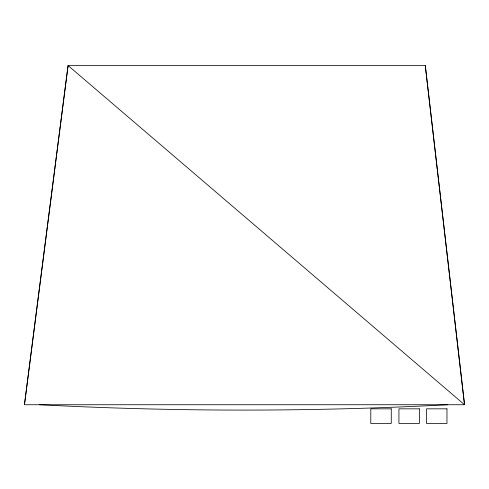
<?xml version="1.0" encoding="UTF-8"?>
<svg xmlns="http://www.w3.org/2000/svg" width="489" height="489" viewBox="0 0 489 489"><rect width="100%" height="100%" fill="white"/><g stroke="black" fill="none" stroke-linecap="round" stroke-linejoin="round"><path stroke-width="0.73" d="M24.45 404.739L68.075 65.544L425.283 65.544L464.55 404.739L24.45 404.739L68.075 65.544L464.526 404.739L425.283 65.544M447.826 404.739C311.903 411.872 175.606 411.872 39.682 404.739M391.267 408.835L370.796 408.835L370.796 423.456L391.267 423.456L391.267 408.835M419.403 408.835L398.938 408.835L398.938 423.456L419.403 423.456L419.403 408.835M446.97 408.835L426.506 408.835L426.506 423.456L446.97 423.456L446.97 408.835"/></g></svg>
